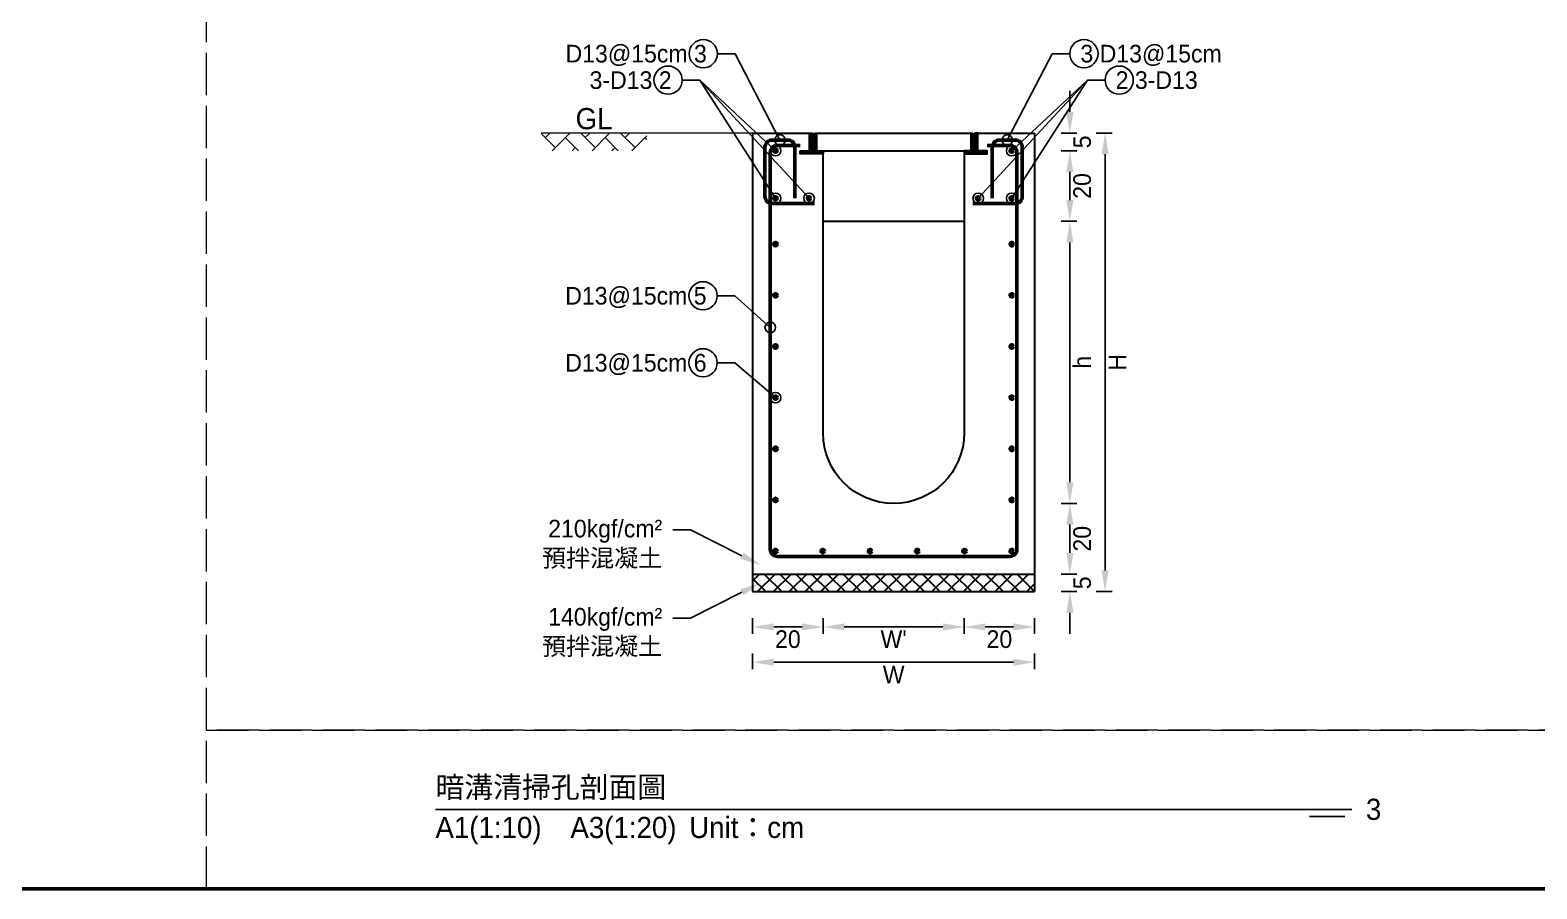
# Model space of a CAD drawing. Extents: x -7340 to 3675, y -3342 to 777.
# Drawn here: x -1710 to -1282.5, y -2021 to -1777.6 of the extents above; entities that cross this region are included whole.
import ezdxf
from ezdxf import colors
from ezdxf.entities.mleader import LeaderData, LeaderLine
from ezdxf.math import Vec2, Vec3

# ---------------------------------------------------------------- set-up
doc = ezdxf.new("R2010")
doc.units = 0
doc.header["$MEASUREMENT"] = 0
doc.linetypes.add('ACAD_ISO02W100', pattern=[15, 12, -3])
for name, color, linetype, lineweight in [('一、3.基本-變更', 1, 'Continuous', 50), ('二、2.繪圖-施作項目', 181, 'Continuous', 30), ('二、4.繪圖-設計鋪面', 40, 'Continuous', 20), ('二、5.繪圖-鋼筋', 60, 'Continuous', 50), ('二、6.繪圖-其他施作項目', 35, 'Continuous', 30)]:
    doc.layers.add(name, color=color, linetype=linetype, lineweight=lineweight)
doc.layers.add('一、4.基本-隱藏', color=9, linetype='ACAD_ISO02W100', lineweight=20, plot=False)
doc.layers.add('三、3.文字-註解文字', color=2, linetype='Continuous')
doc.styles.add('次圖名(詳圖)', font='MS PGothic.ttf', dxfattribs={"height": 6})
doc.styles.add('註解文字(詳圖)', font='MS PGothic.ttf', dxfattribs={"height": 5})
doc.dimstyles.new('註解文字(詳圖)', dxfattribs={"dimtxt": 5, "dimasz": 6, "dimexe": 2, "dimexo": 5, "dimgap": 1, "dimtad": 2, "dimzin": 0, "dimdsep": 46, "dimtxsty": '註解文字(詳圖)', "dimcen": 0.1, "dimclrd": 144, "dimclre": 144, "dimclrt": 256, "dimadec": 0, "dimazin": 0, "dimtfac": 1, "dimtofl": 0, "dimtmove": 0, "dimatfit": 3, "dimfxlon": 1, "dimtolj": 1, "dimtzin": 0, "dimlwd": -1, "dimlwe": -1, "dimarcsym": 1})

# ---------------------------------------------------------------- blocks, each defined once
blk = doc.blocks.new('_Small')
at = {"color": 0, "linetype": 'ByBlock', "lineweight": -2}
blk.add_circle((0, 0), 0.25, dxfattribs=at)
blk = doc.blocks.new('*D252')
at = {"layer": 'Defpoints', "color": 0, "transparency": 16777216}
for p in [(-1445, -1831.75), (-1465, -1911.75), (-1415, -1911.75)]:
    blk.add_point(p, dxfattribs=at)
at = {"layer": '三、3.文字-註解文字', "color": 144, "transparency": 16777216}
for p, q in [((-1417.5, -1831.75), (-1413, -1831.75)), ((-1415, -1837.75), (-1415, -1905.75)), ((-1417.5, -1911.75), (-1413, -1911.75))]:
    blk.add_line(p, q, dxfattribs=at)
for points in [[(-1416, -1837.75), (-1414, -1837.75), (-1415, -1831.75)], [(-1416, -1905.75), (-1414, -1905.75), (-1415, -1911.75)]]:
    blk.add_solid(points, dxfattribs=at)
at = {"layer": '三、3.文字-註解文字', "transparency": 16777216, "insert": (-1411.5, -1871.75), "char_height": 5, "attachment_point": 5, "rotation": 90, "style": '註解文字(詳圖)'}
blk.add_mtext('\\A1;h', dxfattribs=at)
blk = doc.blocks.new('*D253')
at = {"layer": 'Defpoints', "color": 0, "transparency": 16777216}
for p in [(-1465, -1911.75), (-1425, -1931.75), (-1415, -1931.75)]:
    blk.add_point(p, dxfattribs=at)
at = {"layer": '三、3.文字-註解文字', "color": 144, "transparency": 16777216}
for p, q in [((-1417.5, -1911.75), (-1413, -1911.75)), ((-1415, -1917.75), (-1415, -1925.75)), ((-1417.5, -1931.75), (-1413, -1931.75))]:
    blk.add_line(p, q, dxfattribs=at)
for points in [[(-1416, -1917.75), (-1414, -1917.75), (-1415, -1911.75)], [(-1416, -1925.75), (-1414, -1925.75), (-1415, -1931.75)]]:
    blk.add_solid(points, dxfattribs=at)
at = {"layer": '三、3.文字-註解文字', "transparency": 16777216, "insert": (-1411.5, -1921.75), "char_height": 5, "attachment_point": 5, "rotation": 90, "style": '註解文字(詳圖)'}
blk.add_mtext('\\A1;20', dxfattribs=at)
blk = doc.blocks.new('*D254')
at = {"layer": 'Defpoints', "color": 0, "transparency": 16777216}
for p in [(-1425, -1931.75), (-1425, -1936.75), (-1415, -1936.75)]:
    blk.add_point(p, dxfattribs=at)
at = {"layer": '三、3.文字-註解文字', "color": 144, "transparency": 16777216}
for p, q in [((-1415, -1925.75), (-1415, -1919.75)), ((-1417.5, -1931.75), (-1413, -1931.75)), ((-1417.5, -1936.75), (-1413, -1936.75)), ((-1415, -1942.75), (-1415, -1948.75))]:
    blk.add_line(p, q, dxfattribs=at)
for points in [[(-1416, -1925.75), (-1414, -1925.75), (-1415, -1931.75)], [(-1416, -1942.75), (-1414, -1942.75), (-1415, -1936.75)]]:
    blk.add_solid(points, dxfattribs=at)
at = {"layer": '三、3.文字-註解文字', "transparency": 16777216, "insert": (-1411.5, -1934.25), "char_height": 5, "attachment_point": 5, "rotation": 90, "style": '註解文字(詳圖)'}
blk.add_mtext('\\A1;5', dxfattribs=at)
blk = doc.blocks.new('*D255')
at = {"layer": 'Defpoints', "color": 0, "transparency": 16777216}
for p in [(-1425, -1806.75), (-1425, -1936.75), (-1405, -1936.75)]:
    blk.add_point(p, dxfattribs=at)
at = {"layer": '三、3.文字-註解文字', "color": 144, "transparency": 16777216}
for p, q in [((-1407.5, -1806.75), (-1403, -1806.75)), ((-1405, -1812.75), (-1405, -1930.75)), ((-1407.5, -1936.75), (-1403, -1936.75))]:
    blk.add_line(p, q, dxfattribs=at)
for points in [[(-1406, -1812.75), (-1404, -1812.75), (-1405, -1806.75)], [(-1406, -1930.75), (-1404, -1930.75), (-1405, -1936.75)]]:
    blk.add_solid(points, dxfattribs=at)
at = {"layer": '三、3.文字-註解文字', "transparency": 16777216, "insert": (-1401.5, -1871.75), "char_height": 5, "attachment_point": 5, "rotation": 90, "style": '註解文字(詳圖)'}
blk.add_mtext('\\A1;H', dxfattribs=at)
blk = doc.blocks.new('*D256')
at = {"layer": 'Defpoints', "color": 0, "transparency": 16777216}
for p in [(-1425, -1806.75), (-1425, -1811.75), (-1415, -1811.75)]:
    blk.add_point(p, dxfattribs=at)
at = {"layer": '三、3.文字-註解文字', "color": 144, "transparency": 16777216}
for p, q in [((-1415, -1800.75), (-1415, -1794.75)), ((-1417.5, -1806.75), (-1413, -1806.75)), ((-1417.5, -1811.75), (-1413, -1811.75)), ((-1415, -1817.75), (-1415, -1823.75))]:
    blk.add_line(p, q, dxfattribs=at)
for points in [[(-1416, -1800.75), (-1414, -1800.75), (-1415, -1806.75)], [(-1416, -1817.75), (-1414, -1817.75), (-1415, -1811.75)]]:
    blk.add_solid(points, dxfattribs=at)
at = {"layer": '三、3.文字-註解文字', "transparency": 16777216, "insert": (-1411.5, -1809.25), "char_height": 5, "attachment_point": 5, "rotation": 90, "style": '註解文字(詳圖)'}
blk.add_mtext('\\A1;5', dxfattribs=at)
blk = doc.blocks.new('*D257')
at = {"layer": 'Defpoints', "color": 0, "transparency": 16777216}
for p in [(-1425, -1811.75), (-1425, -1831.75), (-1415, -1831.75)]:
    blk.add_point(p, dxfattribs=at)
at = {"layer": '三、3.文字-註解文字', "color": 144, "transparency": 16777216}
for p, q in [((-1417.5, -1811.75), (-1413, -1811.75)), ((-1415, -1817.75), (-1415, -1825.75)), ((-1417.5, -1831.75), (-1413, -1831.75))]:
    blk.add_line(p, q, dxfattribs=at)
for points in [[(-1416, -1817.75), (-1414, -1817.75), (-1415, -1811.75)], [(-1416, -1825.75), (-1414, -1825.75), (-1415, -1831.75)]]:
    blk.add_solid(points, dxfattribs=at)
at = {"layer": '三、3.文字-註解文字', "transparency": 16777216, "insert": (-1411.5, -1821.75), "char_height": 5, "attachment_point": 5, "rotation": 90, "style": '註解文字(詳圖)'}
blk.add_mtext('\\A1;20', dxfattribs=at)
blk = doc.blocks.new('*D258')
at = {"layer": 'Defpoints', "color": 0, "transparency": 16777216}
for p in [(-1505, -1806.75), (-1485, -1811.75), (-1505, -1946.75)]:
    blk.add_point(p, dxfattribs=at)
at = {"layer": '三、3.文字-註解文字', "color": 144, "transparency": 16777216}
for p, q in [((-1505, -1944.25), (-1505, -1948.75)), ((-1485, -1944.25), (-1485, -1948.75)), ((-1491, -1946.75), (-1499, -1946.75))]:
    blk.add_line(p, q, dxfattribs=at)
for points in [[(-1499, -1945.75), (-1499, -1947.75), (-1505, -1946.75)], [(-1491, -1945.75), (-1491, -1947.75), (-1485, -1946.75)]]:
    blk.add_solid(points, dxfattribs=at)
at = {"layer": '三、3.文字-註解文字', "transparency": 16777216, "insert": (-1495, -1950.25), "char_height": 5, "attachment_point": 5, "style": '註解文字(詳圖)'}
blk.add_mtext('\\A1;20', dxfattribs=at)
blk = doc.blocks.new('*D259')
at = {"layer": 'Defpoints', "color": 0, "transparency": 16777216}
for p in [(-1485, -1811.75), (-1445, -1811.75), (-1445, -1946.75)]:
    blk.add_point(p, dxfattribs=at)
at = {"layer": '三、3.文字-註解文字', "color": 144, "transparency": 16777216}
for p, q in [((-1485, -1944.25), (-1485, -1948.75)), ((-1445, -1944.25), (-1445, -1948.75)), ((-1479, -1946.75), (-1451, -1946.75))]:
    blk.add_line(p, q, dxfattribs=at)
for points in [[(-1479, -1945.75), (-1479, -1947.75), (-1485, -1946.75)], [(-1451, -1945.75), (-1451, -1947.75), (-1445, -1946.75)]]:
    blk.add_solid(points, dxfattribs=at)
at = {"layer": '三、3.文字-註解文字', "transparency": 16777216, "insert": (-1465, -1950.25), "char_height": 5, "attachment_point": 5, "style": '註解文字(詳圖)'}
blk.add_mtext("\\A1;W'", dxfattribs=at)
blk = doc.blocks.new('*D260')
at = {"layer": 'Defpoints', "color": 0, "transparency": 16777216}
for p in [(-1425, -1806.75), (-1445, -1811.75), (-1425, -1946.75)]:
    blk.add_point(p, dxfattribs=at)
at = {"layer": '三、3.文字-註解文字', "color": 144, "transparency": 16777216}
for p, q in [((-1445, -1944.25), (-1445, -1948.75)), ((-1425, -1944.25), (-1425, -1948.75)), ((-1439, -1946.75), (-1431, -1946.75))]:
    blk.add_line(p, q, dxfattribs=at)
for points in [[(-1439, -1945.75), (-1439, -1947.75), (-1445, -1946.75)], [(-1431, -1945.75), (-1431, -1947.75), (-1425, -1946.75)]]:
    blk.add_solid(points, dxfattribs=at)
at = {"layer": '三、3.文字-註解文字', "transparency": 16777216, "insert": (-1435, -1950.25), "char_height": 5, "attachment_point": 5, "style": '註解文字(詳圖)'}
blk.add_mtext('\\A1;20', dxfattribs=at)
blk = doc.blocks.new('*D261')
at = {"layer": 'Defpoints', "color": 0, "transparency": 16777216}
for p in [(-1505, -1936.75), (-1425, -1936.75), (-1425, -1956.75)]:
    blk.add_point(p, dxfattribs=at)
at = {"layer": '三、3.文字-註解文字', "color": 144, "transparency": 16777216}
for p, q in [((-1505, -1954.25), (-1505, -1958.75)), ((-1499, -1956.75), (-1431, -1956.75)), ((-1425, -1954.25), (-1425, -1958.75))]:
    blk.add_line(p, q, dxfattribs=at)
for points in [[(-1499, -1955.75), (-1499, -1957.75), (-1505, -1956.75)], [(-1431, -1955.75), (-1431, -1957.75), (-1425, -1956.75)]]:
    blk.add_solid(points, dxfattribs=at)
at = {"layer": '三、3.文字-註解文字', "transparency": 16777216, "insert": (-1465, -1960.25), "char_height": 5, "attachment_point": 5, "style": '註解文字(詳圖)'}
blk.add_mtext('\\A1;W', dxfattribs=at)

msp = doc.modelspace()

# ---------------------------------------------------------------- hatches: boundary and pattern name
at = {"layer": '二、2.繪圖-施作項目'}
h = msp.add_hatch(dxfattribs=at)
h.set_pattern_fill('ANSI37', color=256)
h.set_pattern_definition([(45, (-2824.7632, -1960.2784), (-2.245064, 2.245064), []), (135, (-2824.7632, -1960.2784), (-2.245064, -2.245064), [])])
h.paths.add_polyline_path([(-1505, -1931.75), (-1505, -1936.75), (-1425, -1936.75), (-1425, -1931.75)])
at = {"layer": '二、4.繪圖-設計鋪面'}
h = msp.add_hatch(dxfattribs=at)
h.set_pattern_fill('AR-HBONE', color=256)
h.set_pattern_definition([(45, (-885, -1536.5), (0, 5.656854), [12, -4]), (135, (-882.1716, -1533.6716), (4e-16, 5.656854), [12, -4])])
h.paths.add_polyline_path([(-1535, -1806.75), (-1565, -1806.75), (-1565, -1811.75), (-1535, -1811.75)])
at = {"layer": '二、5.繪圖-鋼筋'}
h = msp.add_hatch(color=256, dxfattribs=at)
h.dxf.hatch_style = 1
h.paths.add_polyline_path([(-1498, -1811.75, 1), (-1499, -1811.75, 1)])
h = msp.add_hatch(color=256, dxfattribs=at)
h.dxf.hatch_style = 1
h.paths.add_polyline_path([(-1431, -1811.75, 1), (-1432, -1811.75, 1)])
h = msp.add_hatch(color=256, dxfattribs=at)
h.dxf.hatch_style = 1
h.paths.add_polyline_path([(-1498, -1825.25, 1), (-1499, -1825.25, 1)])
h = msp.add_hatch(color=256, dxfattribs=at)
h.dxf.hatch_style = 1
h.paths.add_polyline_path([(-1488.5, -1825.25, 1), (-1489.5, -1825.25, 1)])
h = msp.add_hatch(color=256, dxfattribs=at)
h.dxf.hatch_style = 1
h.paths.add_polyline_path([(-1440.5, -1825.25, 1), (-1441.5, -1825.25, 1)])
h = msp.add_hatch(color=256, dxfattribs=at)
h.dxf.hatch_style = 1
h.paths.add_polyline_path([(-1431, -1825.25, 1), (-1432, -1825.25, 1)])
h = msp.add_hatch(color=256, dxfattribs=at)
h.dxf.hatch_style = 1
h.paths.add_polyline_path([(-1498, -1838.25, 1), (-1499, -1838.25, 1)])
h = msp.add_hatch(color=256, dxfattribs=at)
h.dxf.hatch_style = 1
h.paths.add_polyline_path([(-1431, -1838.25, 1), (-1432, -1838.25, 1)])
h = msp.add_hatch(color=256, dxfattribs=at)
h.dxf.hatch_style = 1
h.paths.add_polyline_path([(-1498, -1852.75, 1), (-1499, -1852.75, 1)])
h = msp.add_hatch(color=256, dxfattribs=at)
h.dxf.hatch_style = 1
h.paths.add_polyline_path([(-1431, -1852.75, 1), (-1432, -1852.75, 1)])
h = msp.add_hatch(color=256, dxfattribs=at)
h.dxf.hatch_style = 1
h.paths.add_polyline_path([(-1498, -1867.25, 1), (-1499, -1867.25, 1)])
h = msp.add_hatch(color=256, dxfattribs=at)
h.dxf.hatch_style = 1
h.paths.add_polyline_path([(-1431, -1867.25, 1), (-1432, -1867.25, 1)])
h = msp.add_hatch(color=256, dxfattribs=at)
h.dxf.hatch_style = 1
h.paths.add_polyline_path([(-1498, -1881.75, 1), (-1499, -1881.75, 1)])
h = msp.add_hatch(color=256, dxfattribs=at)
h.dxf.hatch_style = 1
h.paths.add_polyline_path([(-1431, -1881.75, 1), (-1432, -1881.75, 1)])
h = msp.add_hatch(color=256, dxfattribs=at)
h.dxf.hatch_style = 1
h.paths.add_polyline_path([(-1498, -1896.25, 1), (-1499, -1896.25, 1)])
h = msp.add_hatch(color=256, dxfattribs=at)
h.dxf.hatch_style = 1
h.paths.add_polyline_path([(-1431, -1896.25, 1), (-1432, -1896.25, 1)])
h = msp.add_hatch(color=256, dxfattribs=at)
h.dxf.hatch_style = 1
h.paths.add_polyline_path([(-1498, -1910.75, 1), (-1499, -1910.75, 1)])
h = msp.add_hatch(color=256, dxfattribs=at)
h.dxf.hatch_style = 1
h.paths.add_polyline_path([(-1431, -1910.75, 1), (-1432, -1910.75, 1)])
h = msp.add_hatch(color=256, dxfattribs=at)
h.dxf.hatch_style = 1
h.paths.add_polyline_path([(-1498, -1925.25, 1), (-1499, -1925.25, 1)])
h = msp.add_hatch(color=256, dxfattribs=at)
h.dxf.hatch_style = 1
h.paths.add_polyline_path([(-1484.6, -1925.25, 1), (-1485.6, -1925.25, 1)])
h = msp.add_hatch(color=256, dxfattribs=at)
h.dxf.hatch_style = 1
h.paths.add_polyline_path([(-1471.2, -1925.25, 1), (-1472.2, -1925.25, 1)])
h = msp.add_hatch(color=256, dxfattribs=at)
h.dxf.hatch_style = 1
h.paths.add_polyline_path([(-1457.8, -1925.25, 1), (-1458.8, -1925.25, 1)])
h = msp.add_hatch(color=256, dxfattribs=at)
h.dxf.hatch_style = 1
h.paths.add_polyline_path([(-1444.4, -1925.25, 1), (-1445.4, -1925.25, 1)])
h = msp.add_hatch(color=256, dxfattribs=at)
h.dxf.hatch_style = 1
h.paths.add_polyline_path([(-1431, -1925.25, 1), (-1432, -1925.25, 1)])
at = {"layer": '二、6.繪圖-其他施作項目'}
h = msp.add_hatch(dxfattribs=at)
h.set_pattern_fill('ANSI31', color=256, scale=0.1)
h.set_pattern_definition([(45, (226.50886, -3111.03593), (-0.224506403, 0.224506403), [])])
h.paths.add_polyline_path([(-1488.9, -1811.75), (-1491.5, -1811.75), (-1491.5, -1812.65), (-1485, -1812.65), (-1485, -1811.75), (-1488, -1811.75), (-1488, -1806.75), (-1488.9, -1806.75)])
h.paths.add_polyline_path([(-1441.1, -1806.75), (-1442, -1806.75), (-1442, -1811.75), (-1445, -1811.75), (-1445, -1812.65), (-1438.5, -1812.65), (-1438.5, -1811.75), (-1441.1, -1811.75)])

# ---------------------------------------------------------------- linework, layer by layer
at = {"layer": '一、3.基本-變更'}
msp.add_lwpolyline([(-3420, -1514), (0, -1514), (0, -2021), (-3420, -2021)], close=True, dxfattribs=at)
at = {"layer": '一、4.基本-隱藏'}
for points in [[(-1660, -1514), (-880, -1514), (-880, -2021), (-1660, -2021)], [(-1660, -1767.5), (-1270, -1767.5), (-1270, -1976), (-1660, -1976)], [(-1660, -1976), (-1270, -1976), (-1270, -2021), (-1660, -2021)]]:
    msp.add_lwpolyline(points, close=True, dxfattribs=at)
msp.add_lwpolyline([(-1660, -2021), (-880, -2021)], dxfattribs=at)
at = {"layer": '三、3.文字-註解文字'}
for points in [[(-1595, -1998.5), (-1335, -1998.5)], [(-1337, -2000.5), (-1347, -2000.5)]]:
    msp.add_lwpolyline(points, dxfattribs=at)
for centre in [(-1519, -1784.25), (-1411, -1784.25), (-1529, -1791.75), (-1401, -1791.75), (-1519.082, -1852.885), (-1519.082, -1871.875)]:
    msp.add_circle(centre, 4, dxfattribs=at)
at = {"layer": '二、2.繪圖-施作項目'}
for points in [[(-1505, -1806.75), (-1488.9, -1806.75)], [(-1505, -1806.75), (-1505, -1936.75)], [(-1441.1, -1806.75), (-1425, -1806.75)], [(-1425, -1806.75), (-1425, -1936.75)], [(-1505, -1931.75), (-1425, -1931.75)], [(-1505, -1936.75), (-1425, -1936.75)]]:
    msp.add_lwpolyline(points, dxfattribs=at)
msp.add_lwpolyline([(-1445, -1812.65), (-1445, -1891.75, -1), (-1485, -1891.75), (-1485, -1812.65)], format="xyb", dxfattribs=at)
at = {"layer": '二、4.繪圖-設計鋪面'}
msp.add_lwpolyline([(-1505, -1806.75), (-1565, -1806.75)], dxfattribs=at)
at = {"layer": '二、5.繪圖-鋼筋'}
for points in [[(-1487.5, -1826.75), (-1499.5, -1826.75, -0.4142136), (-1501.5, -1824.75), (-1501.5, -1810.75, -0.4142136), (-1499.5, -1808.75), (-1495, -1808.75, -0.4142136), (-1493, -1810.75), (-1493, -1825.25)], [(-1438.5, -1810.25), (-1432, -1810.25, -0.4142136), (-1430, -1812.25), (-1430, -1924.75, -0.4142136), (-1432, -1926.75), (-1498, -1926.75, -0.4142136), (-1500, -1924.75), (-1500, -1812.25, -0.4142136), (-1498, -1810.25), (-1491.5, -1810.25)], [(-1442.5, -1826.75), (-1430.5, -1826.75, 0.4142136), (-1428.5, -1824.75), (-1428.5, -1810.75, 0.4142136), (-1430.5, -1808.75), (-1435, -1808.75, 0.4142136), (-1437, -1810.75), (-1437, -1825.25)]]:
    msp.add_lwpolyline(points, format="xyb", dxfattribs=at)
for centre in [(-1498.5, -1811.75), (-1431.5, -1811.75), (-1498.5, -1825.25), (-1489, -1825.25), (-1441, -1825.25), (-1431.5, -1825.25), (-1498.5, -1838.25), (-1431.5, -1838.25), (-1498.5, -1852.75), (-1431.5, -1852.75), (-1498.5, -1867.25), (-1431.5, -1867.25), (-1498.5, -1881.75), (-1431.5, -1881.75), (-1498.5, -1896.25), (-1431.5, -1896.25), (-1498.5, -1910.75), (-1431.5, -1910.75), (-1498.5, -1925.25), (-1485.1, -1925.25), (-1471.7, -1925.25), (-1458.3, -1925.25), (-1444.9, -1925.25), (-1431.5, -1925.25)]:
    msp.add_circle(centre, 0.5, dxfattribs=at)
at = {"layer": '二、6.繪圖-其他施作項目'}
for points in [[(-1491.5, -1811.75), (-1488.9, -1811.75), (-1488.9, -1806.75), (-1488, -1806.75), (-1488, -1811.75), (-1485, -1811.75), (-1485, -1812.65), (-1491.5, -1812.65)], [(-1441.1, -1806.75), (-1442, -1806.75), (-1442, -1811.75), (-1445, -1811.75), (-1445, -1812.65), (-1438.5, -1812.65), (-1438.5, -1811.75), (-1441.1, -1811.75)]]:
    msp.add_lwpolyline(points, close=True, dxfattribs=at)
for points in [[(-1487.5, -1806.75), (-1487.5, -1811.75)], [(-1487.5, -1806.75), (-1442.5, -1806.75)], [(-1486.9, -1806.75), (-1486.9, -1811.75)], [(-1443.1, -1806.75), (-1443.1, -1811.75)], [(-1442.5, -1806.75), (-1442.5, -1811.75)], [(-1487.5, -1811.75), (-1442.5, -1811.75)], [(-1485, -1831.75), (-1445, -1831.75)]]:
    msp.add_lwpolyline(points, dxfattribs=at)

# ---------------------------------------------------------------- texts
at = {"layer": '三、3.文字-註解文字', "char_height": 6, "attachment_point": 4, "style": '次圖名(詳圖)'}
for s, width, insert in [('{\\fMS PGothic|b0|i0|c128|p34;暗溝}清掃孔{\\fMS PGothic|b0|i0|c128|p34;剖面圖}', 134.12151, (-1595, -1992.5)), ('3', 3, (-1331, -1998.5)), ('A1(1:10)\u3000A3(1:20){\\fMS PGothic|b0|i0|c128|p34;^IUnit：cm}', 136.03259, (-1595, -2004.5))]:
    msp.add_mtext_dynamic_manual_height_columns(s, width=width, gutter_width=15, heights=[0], dxfattribs=dict(at, insert=insert))
at = {"layer": '二、4.繪圖-設計鋪面', "insert": (-1550, -1805.75), "char_height": 6, "attachment_point": 8, "style": '註解文字(詳圖)'}
msp.add_mtext_dynamic_manual_height_columns('{\\fMS PGothic|b0|i0|c128|p34;GL}', width=10.17412, gutter_width=30, heights=[0], dxfattribs=at)

# ---------------------------------------------------------------- dimensions: what is measured, and where the dimension line sits
at = {"layer": '三、3.文字-註解文字'}
for base, p1, p2, text, picture, middle in [((-1415, -1811.75), (-1425, -1806.75), (-1425, -1811.75), '5', '*D256', (-1411.5, -1809.25)), ((-1405, -1936.75), (-1425, -1806.75), (-1425, -1936.75), 'H', '*D255', (-1401.5, -1871.75)), ((-1415, -1831.75), (-1425, -1811.75), (-1425, -1831.75), '20', '*D257', (-1411.5, -1821.75)), ((-1415, -1911.75), (-1445, -1831.75), (-1465, -1911.75), 'h', '*D252', (-1411.5, -1871.75)), ((-1415, -1931.75), (-1465, -1911.75), (-1425, -1931.75), '20', '*D253', (-1411.5, -1921.75)), ((-1415, -1936.75), (-1425, -1931.75), (-1425, -1936.75), '5', '*D254', (-1411.5, -1934.25))]:
    dim = msp.add_linear_dim(base=base, p1=p1, p2=p2, angle=90, text=text, dimstyle='註解文字(詳圖)', dxfattribs=at)
    dim.commit()
    dim.dimension.update_dxf_attribs({"geometry": picture, "text_midpoint": middle})
for base, p1, p2, text, picture, middle in [((-1505, -1946.75), (-1485, -1811.75), (-1505, -1806.75), '20', '*D258', (-1495, -1950.25)), ((-1425, -1946.75), (-1445, -1811.75), (-1425, -1806.75), '20', '*D260', (-1435, -1950.25)), ((-1445, -1946.75), (-1485, -1811.75), (-1445, -1811.75), "W'", '*D259', (-1465, -1950.25)), ((-1425, -1956.75), (-1505, -1936.75), (-1425, -1936.75), 'W', '*D261', (-1465, -1960.25))]:
    dim = msp.add_linear_dim(base=base, p1=p1, p2=p2, text=text, dimstyle='註解文字(詳圖)', dxfattribs=at)
    dim.commit()
    dim.dimension.update_dxf_attribs({"geometry": picture, "text_midpoint": middle})

# ---------------------------------------------------------------- leaders
ml = msp.add_multileader_mtext('Standard', dxfattribs=at)
ml.set_content('{\\fMS PGothic|b0|i0|c128|p34;D13}@15cm{\\fMS PGothic|b0|i0|c128|p34; }3', color=256, style='註解文字(詳圖)')
ml.set_leader_properties(color=144, linetype='ByLayer', lineweight=-1)
ml.set_arrow_properties(name='SMALL')
ml.build(insert=Vec2(0, 0))
ml.multileader.update_dxf_attribs({"dogleg_length": 5, "arrow_head_size": 6})
ctx = ml.context
ctx.base_point, ctx.char_height, ctx.arrow_head_size, ctx.landing_gap_size, ctx.plane_origin = Vec3(-1559.097, -1784.25), 5, 6, 3, Vec3(-1608.932, -1832.085)
ctx.text_align_type = 2
notes = []
notes.append((ctx, [(1, (1, 1, 0), (-1510, -1784.25), (-1, 0), 5, [(0, [(-1497.25, -1808.75)], 0, [])])]))
ctx.mtext.insert, ctx.mtext.alignment, ctx.mtext.flow_direction = Vec3(-1518, -1781.736), 3, 5
ml = msp.add_multileader_mtext('Standard', dxfattribs=at)
ml.set_content('3{\\fMS PGothic|b0|i0|c128|p34; D13@15cm}', color=256, style='註解文字(詳圖)')
ml.set_leader_properties(color=144, linetype='ByLayer', lineweight=-1)
ml.set_arrow_properties(name='SMALL')
ml.build(insert=Vec2(0, 0))
ml.multileader.update_dxf_attribs({"dogleg_length": 5, "arrow_head_size": 6})
ctx = ml.context
ctx.base_point, ctx.char_height, ctx.arrow_head_size, ctx.landing_gap_size, ctx.plane_origin = Vec3(-1415, -1784.25), 5, 6, 3, Vec3(-1457.625, -1832.085)
notes.append((ctx, [(0, (1, 1, 0), (-1420, -1784.25), (1, 0), 5, [(0, [(-1432.75, -1808.75)], 0, [])])]))
ctx.mtext.insert, ctx.mtext.flow_direction = Vec3(-1412, -1781.736), 5
ml = msp.add_multileader_mtext('Standard', dxfattribs=at)
ml.set_content('3-{\\fMS PGothic|b0|i0|c128|p34;D13 2}', color=256, style='註解文字(詳圖)')
ml.set_leader_properties(color=144, linetype='ByLayer', lineweight=-1)
ml.set_arrow_properties(name='SMALL')
ml.build(insert=Vec2(0, 0))
ml.multileader.update_dxf_attribs({"dogleg_length": 5, "arrow_head_size": 6})
ctx = ml.context
ctx.base_point, ctx.char_height, ctx.arrow_head_size, ctx.landing_gap_size, ctx.plane_origin = Vec3(-1555.375, -1791.75), 5, 6, 3, Vec3(-1618.932, -1839.585)
ctx.text_align_type = 2
notes.append((ctx, [(1, (1, 1, 0), (-1520, -1791.75), (-1, 0), 5, [(0, [(-1498.5, -1811.75)], 0, [])])]))
ctx.mtext.insert, ctx.mtext.alignment, ctx.mtext.flow_direction = Vec3(-1528, -1789.236), 3, 5
ml = msp.add_multileader_mtext('Standard', dxfattribs=at)
ml.set_content('{\\fMS PGothic|b0|i0|c128|p34; }', color=256, style='註解文字(詳圖)')
ml.set_leader_properties(color=144, linetype='ByLayer', lineweight=-1)
ml.set_arrow_properties(name='SMALL')
ml.build(insert=Vec2(0, 0))
ml.multileader.update_dxf_attribs({"dogleg_length": 5, "arrow_head_size": 6})
ctx = ml.context
ctx.base_point, ctx.char_height, ctx.arrow_head_size, ctx.landing_gap_size, ctx.plane_origin = Vec3(-1533.216, -1791.75), 5, 6, 3, Vec3(-1620.235, -1847.068)
ctx.text_align_type = 2
notes.append((ctx, [(1, (1, 1, 0), (-1520, -1791.75), (-1, 0), 5, [(0, [(-1489, -1825.25)], 0, [])])]))
ctx.mtext.insert, ctx.mtext.alignment, ctx.mtext.flow_direction = Vec3(-1528, -1789.25), 3, 5
ml = msp.add_multileader_mtext('Standard', dxfattribs=at)
ml.set_content('{\\fMS PGothic|b0|i0|c128|p34; }', color=256, style='註解文字(詳圖)')
ml.set_leader_properties(color=144, linetype='ByLayer', lineweight=-1)
ml.set_arrow_properties(name='SMALL')
ml.build(insert=Vec2(0, 0))
ml.multileader.update_dxf_attribs({"dogleg_length": 5, "arrow_head_size": 6})
ctx = ml.context
ctx.base_point, ctx.char_height, ctx.arrow_head_size, ctx.landing_gap_size, ctx.plane_origin = Vec3(-1533.216, -1791.75), 5, 6, 3, Vec3(-1625.173, -1850.461)
ctx.text_align_type = 2
notes.append((ctx, [(1, (1, 1, 0), (-1520, -1791.75), (-1, 0), 5, [(0, [(-1498.5, -1825.25)], 0, [])])]))
ctx.mtext.insert, ctx.mtext.alignment, ctx.mtext.flow_direction = Vec3(-1528, -1789.25), 3, 5
ml = msp.add_multileader_mtext('Standard', dxfattribs=at)
ml.set_content('{\\fMS PGothic|b0|i0|c128|p34; }', color=256, style='註解文字(詳圖)')
ml.set_leader_properties(color=144, linetype='ByLayer', lineweight=-1)
ml.set_arrow_properties(name='SMALL')
ml.build(insert=Vec2(0, 0))
ml.multileader.update_dxf_attribs({"dogleg_length": 5, "arrow_head_size": 6})
ctx = ml.context
ctx.base_point, ctx.char_height, ctx.arrow_head_size, ctx.landing_gap_size, ctx.plane_origin = Vec3(-1405, -1791.75), 5, 6, 3, Vec3(-1433.625, -1839.585)
notes.append((ctx, [(0, (1, 1, 0), (-1410, -1791.75), (1, 0), 5, [(0, [(-1441, -1825.25)], 0, [])])]))
ctx.mtext.insert, ctx.mtext.flow_direction = Vec3(-1402, -1789.25), 5
ml = msp.add_multileader_mtext('Standard', dxfattribs=at)
ml.set_content('2{\\fMS PGothic|b0|i0|c128|p34; }3-D13', color=256, style='註解文字(詳圖)')
ml.set_leader_properties(color=144, linetype='ByLayer', lineweight=-1)
ml.set_arrow_properties(name='SMALL')
ml.build(insert=Vec2(0, 0))
ml.multileader.update_dxf_attribs({"dogleg_length": 5, "arrow_head_size": 6})
ctx = ml.context
ctx.base_point, ctx.char_height, ctx.arrow_head_size, ctx.landing_gap_size, ctx.plane_origin = Vec3(-1405, -1791.75), 5, 6, 3, Vec3(-1447.625, -1839.585)
notes.append((ctx, [(0, (1, 1, 0), (-1410, -1791.75), (1, 0), 5, [(0, [(-1431.5, -1811.75)], 0, [])])]))
ctx.mtext.insert, ctx.mtext.flow_direction = Vec3(-1402, -1789.236), 5
ml = msp.add_multileader_mtext('Standard', dxfattribs=at)
ml.set_content('{\\fMS PGothic|b0|i0|c128|p34; }', color=256, style='註解文字(詳圖)')
ml.set_leader_properties(color=144, linetype='ByLayer', lineweight=-1)
ml.set_arrow_properties(name='SMALL')
ml.build(insert=Vec2(0, 0))
ml.multileader.update_dxf_attribs({"dogleg_length": 5, "arrow_head_size": 6})
ctx = ml.context
ctx.base_point, ctx.char_height, ctx.arrow_head_size, ctx.landing_gap_size, ctx.plane_origin = Vec3(-1405, -1791.75), 5, 6, 3, Vec3(-1431.773, -1843.689)
notes.append((ctx, [(0, (1, 1, 0), (-1410, -1791.75), (1, 0), 5, [(0, [(-1431.5, -1825.25)], 0, [])])]))
ctx.mtext.insert, ctx.mtext.flow_direction = Vec3(-1402, -1789.25), 5
ml = msp.add_multileader_mtext('Standard', dxfattribs=at)
ml.set_content('{\\fMS PGothic|b0|i0|c128|p34;D13@15cm }5', color=256, style='註解文字(詳圖)')
ml.set_leader_properties(color=144, linetype='ByLayer', lineweight=-1)
ml.set_arrow_properties(name='SMALL')
ml.build(insert=Vec2(0, 0))
ml.multileader.update_dxf_attribs({"dogleg_length": 5, "arrow_head_size": 6})
ctx = ml.context
ctx.base_point, ctx.char_height, ctx.arrow_head_size, ctx.landing_gap_size, ctx.plane_origin = Vec3(-1559.178, -1852.885), 5, 6, 3, Vec3(-1609.013, -1900.719)
ctx.text_align_type = 2
notes.append((ctx, [(1, (1, 1, 0), (-1510.082, -1852.885), (-1, 0), 5, [(0, [(-1500, -1861.85)], 0, [])])]))
ctx.mtext.insert, ctx.mtext.alignment, ctx.mtext.flow_direction = Vec3(-1518.082, -1850.37), 3, 5
ml = msp.add_multileader_mtext('Standard', dxfattribs=at)
ml.set_content('{\\fMS PGothic|b0|i0|c128|p34;D13@15cm }6', color=256, style='註解文字(詳圖)')
ml.set_leader_properties(color=144, linetype='ByLayer', lineweight=-1)
ml.set_arrow_properties(name='SMALL')
ml.build(insert=Vec2(0, 0))
ml.multileader.update_dxf_attribs({"dogleg_length": 5, "arrow_head_size": 6})
ctx = ml.context
ctx.base_point, ctx.char_height, ctx.arrow_head_size, ctx.landing_gap_size, ctx.plane_origin = Vec3(-1559.15, -1871.875), 5, 6, 3, Vec3(-1609.013, -1919.71)
ctx.text_align_type = 2
notes.append((ctx, [(1, (1, 1, 0), (-1510.082, -1871.875), (-1, 0), 5, [(0, [(-1498.5, -1881.75)], 0, [])])]))
ctx.mtext.insert, ctx.mtext.alignment, ctx.mtext.flow_direction = Vec3(-1518.082, -1869.361), 3, 5
ml = msp.add_multileader_mtext('Standard', dxfattribs=at)
ml.set_content('{\\fMS PGothic|b0|i0|c128|p34;210kgf/cm²}\\P預拌{\\fMS PGothic|b0|i0|c128|p34;混凝土}', color=256, style='註解文字(詳圖)')
ml.set_leader_properties(color=144, linetype='ByLayer', lineweight=-1)
ml.build(insert=Vec2(0, 0))
ml.multileader.update_dxf_attribs({"dogleg_length": 5, "arrow_head_size": 6})
ctx = ml.context
ctx.base_point, ctx.char_height, ctx.arrow_head_size, ctx.landing_gap_size, ctx.plane_origin = Vec3(-1569.058, -1919.25), 5, 6, 3, Vec3(-1502.66, -1929.25)
ctx.text_align_type = 2
notes.append((ctx, [(0, (1, 1, 0), (-1522.66, -1919.25), (-1, 0), 5, [(0, [(-1502.66, -1929.25)], 0, [])])]))
ctx.mtext.insert, ctx.mtext.alignment, ctx.mtext.flow_direction = Vec3(-1530.66, -1916.381), 3, 5
ml = msp.add_multileader_mtext('Standard', dxfattribs=at)
ml.set_content('{\\fMS PGothic|b0|i0|c128|p34;140kgf/cm²}\\P預拌{\\fMS PGothic|b0|i0|c128|p34;混凝土}', color=256, style='註解文字(詳圖)')
ml.set_leader_properties(color=144, linetype='ByLayer', lineweight=-1)
ml.build(insert=Vec2(0, 0))
ml.multileader.update_dxf_attribs({"dogleg_length": 5, "arrow_head_size": 6})
ctx = ml.context
ctx.base_point, ctx.char_height, ctx.arrow_head_size, ctx.landing_gap_size, ctx.plane_origin = Vec3(-1569.058, -1944.25), 5, 6, 3, Vec3(-1502.66, -1934.25)
ctx.text_align_type = 2
notes.append((ctx, [(0, (1, 1, 0), (-1522.66, -1944.25), (-1, 0), 5, [(0, [(-1502.66, -1934.25)], 0, [])])]))
ctx.mtext.insert, ctx.mtext.alignment, ctx.mtext.flow_direction = Vec3(-1530.66, -1941.381), 3, 5
for ctx, leaders in notes:
    for number, flags, end, landing, length, lines in leaders:
        leader = LeaderData()
        leader.index, (leader.has_last_leader_line, leader.has_dogleg_vector, leader.attachment_direction) = number, flags
        leader.last_leader_point, leader.dogleg_vector, leader.dogleg_length = Vec3(end), Vec3(landing), length
        for number, points, colour, breaks in lines:
            line = LeaderLine()
            line.index, line.vertices, line.color, line.breaks = number, Vec3.list(points), colors.encode_raw_color(colour), breaks
            leader.lines.append(line)
        ctx.leaders.append(leader)

doc.saveas('drawing.dxf')
